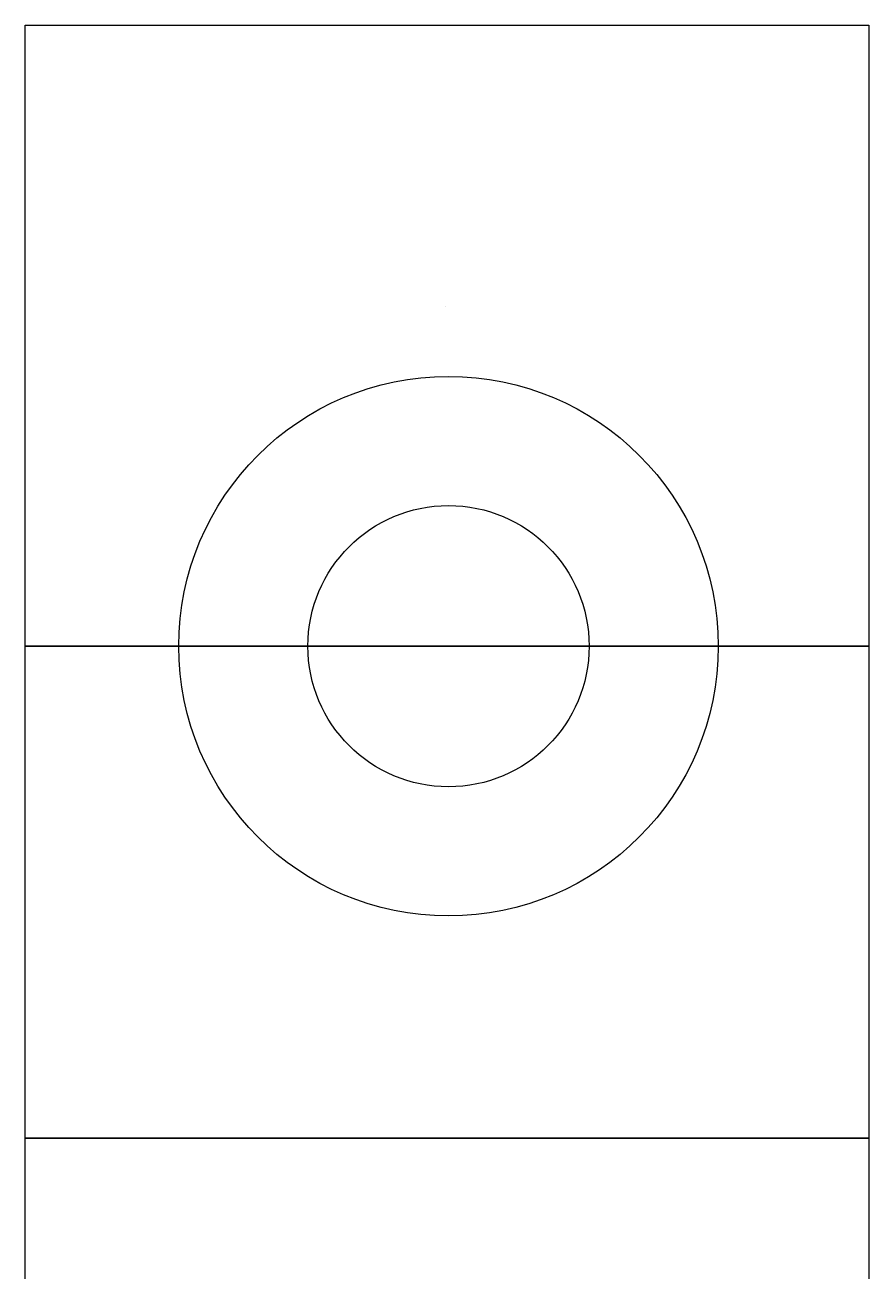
# Model space of a CAD drawing. Header units: inches. Extents: x -128 to 52, y 24 to 308.
# Drawn here: x -127.76 to -97.76, y 23.8 to 68.36 of the extents above.
import ezdxf

# ---------------------------------------------------------------- set-up
doc = ezdxf.new("R2010")
doc.units = ezdxf.units.IN
doc.header["$MEASUREMENT"] = 0

msp = doc.modelspace()

# ---------------------------------------------------------------- linework, layer by layer
at = {"extrusion": (0, -1, 6.12323e-17)}
for p, q in [((-127.761, 23.801, 15), (-127.761, 68.365, 15)), ((-127.761, 68.365, 15), (-127.761, 68.365)), ((-127.761, 68.365), (-97.761, 68.365)), ((-97.761, 68.365, 15), (-97.761, 23.801, 15))]:
    msp.add_line(p, q, dxfattribs=at)
msp.add_line((-112.815, 58.365, 2.5), (-112.815, 58.365, 19.86))
for centre, radius in [((-112.706, 46.29, 26.15), 9.59), ((-112.706, 46.29), 5)]:
    msp.add_circle(centre, radius)
for centre, radius in [((-112.761, 15, -46.29), 15), ((-112.761, 15, -46.29), 12.445), ((-112.761, 15, -28.801), 15)]:
    msp.add_circle(centre, radius, dxfattribs=at)

doc.saveas('drawing.dxf')
